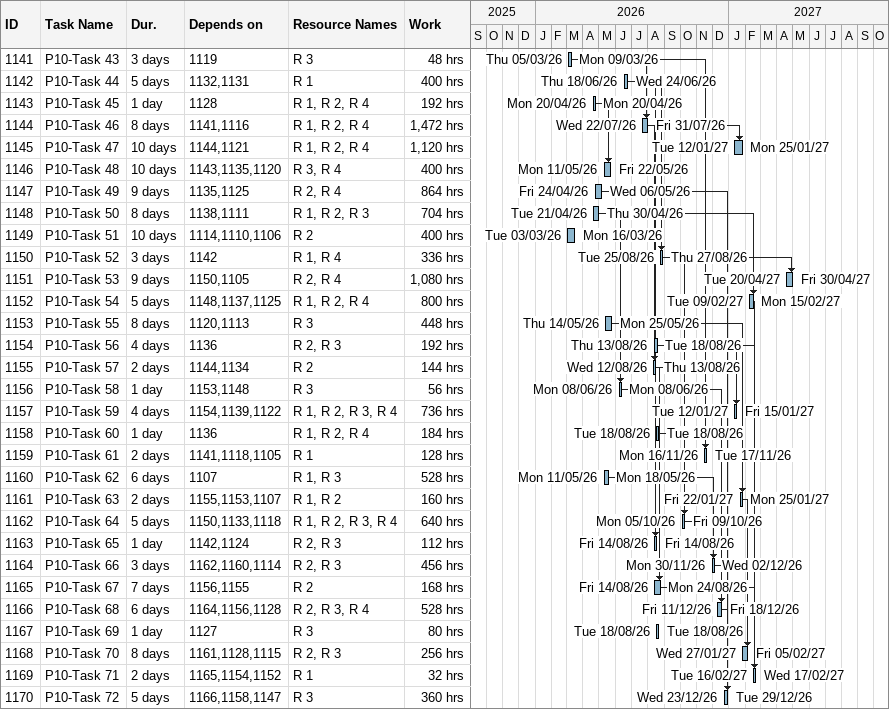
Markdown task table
| ID | Task | Duration | Start | Finish | Predecessors | Resources | Work (h) |
|---|---|---|---|---|---|---|---|
| 1141 | P10-Task 43 | 3d | 2026-03-05 | 2026-03-09 | 1119 | R 3 | 48 |
| 1142 | P10-Task 44 | 5d | 2026-06-18 | 2026-06-24 | 1132, 1131 | R 1 | 400 |
| 1143 | P10-Task 45 | 1d | 2026-04-20 | 2026-04-20 | 1128 | R 1, R 2, R 4 | 192 |
| 1144 | P10-Task 46 | 8d | 2026-07-22 | 2026-07-31 | 1141, 1116 | R 1, R 2, R 4 | 1472 |
| 1145 | P10-Task 47 | 10d | 2027-01-12 | 2027-01-25 | 1144, 1121 | R 1, R 2, R 4 | 1120 |
| 1146 | P10-Task 48 | 10d | 2026-05-11 | 2026-05-22 | 1143, 1135, 1120 | R 3, R 4 | 400 |
| 1147 | P10-Task 49 | 9d | 2026-04-24 | 2026-05-06 | 1135, 1125 | R 2, R 4 | 864 |
| 1148 | P10-Task 50 | 8d | 2026-04-21 | 2026-04-30 | 1138, 1111 | R 1, R 2, R 3 | 704 |
| 1149 | P10-Task 51 | 10d | 2026-03-03 | 2026-03-16 | 1114, 1110, 1106 | R 2 | 400 |
| 1150 | P10-Task 52 | 3d | 2026-08-25 | 2026-08-27 | 1142 | R 1, R 4 | 336 |
| 1151 | P10-Task 53 | 9d | 2027-04-20 | 2027-04-30 | 1150, 1105 | R 2, R 4 | 1080 |
| 1152 | P10-Task 54 | 5d | 2027-02-09 | 2027-02-15 | 1148, 1137, 1125 | R 1, R 2, R 4 | 800 |
| 1153 | P10-Task 55 | 8d | 2026-05-14 | 2026-05-25 | 1120, 1113 | R 3 | 448 |
| 1154 | P10-Task 56 | 4d | 2026-08-13 | 2026-08-18 | 1136 | R 2, R 3 | 192 |
| 1155 | P10-Task 57 | 2d | 2026-08-12 | 2026-08-13 | 1144, 1134 | R 2 | 144 |
| 1156 | P10-Task 58 | 1d | 2026-06-08 | 2026-06-08 | 1153, 1148 | R 3 | 56 |
| 1157 | P10-Task 59 | 4d | 2027-01-12 | 2027-01-15 | 1154, 1139, 1122 | R 1, R 2, R 3, R 4 | 736 |
| 1158 | P10-Task 60 | 1d | 2026-08-18 | 2026-08-18 | 1136 | R 1, R 2, R 4 | 184 |
| 1159 | P10-Task 61 | 2d | 2026-11-16 | 2026-11-17 | 1141, 1118, 1105 | R 1 | 128 |
| 1160 | P10-Task 62 | 6d | 2026-05-11 | 2026-05-18 | 1107 | R 1, R 3 | 528 |
| 1161 | P10-Task 63 | 2d | 2027-01-22 | 2027-01-25 | 1155, 1153, 1107 | R 1, R 2 | 160 |
| 1162 | P10-Task 64 | 5d | 2026-10-05 | 2026-10-09 | 1150, 1133, 1118 | R 1, R 2, R 3, R 4 | 640 |
| 1163 | P10-Task 65 | 1d | 2026-08-14 | 2026-08-14 | 1142, 1124 | R 2, R 3 | 112 |
| 1164 | P10-Task 66 | 3d | 2026-11-30 | 2026-12-02 | 1162, 1160, 1114 | R 2, R 3 | 456 |
| 1165 | P10-Task 67 | 7d | 2026-08-14 | 2026-08-24 | 1156, 1155 | R 2 | 168 |
| 1166 | P10-Task 68 | 6d | 2026-12-11 | 2026-12-18 | 1164, 1156, 1128 | R 2, R 3, R 4 | 528 |
| 1167 | P10-Task 69 | 1d | 2026-08-18 | 2026-08-18 | 1127 | R 3 | 80 |
| 1168 | P10-Task 70 | 8d | 2027-01-27 | 2027-02-05 | 1161, 1128, 1115 | R 2, R 3 | 256 |
| 1169 | P10-Task 71 | 2d | 2027-02-16 | 2027-02-17 | 1165, 1154, 1152 | R 1 | 32 |
| 1170 | P10-Task 72 | 5d | 2026-12-23 | 2026-12-29 | 1166, 1158, 1147 | R 3 | 360 |
